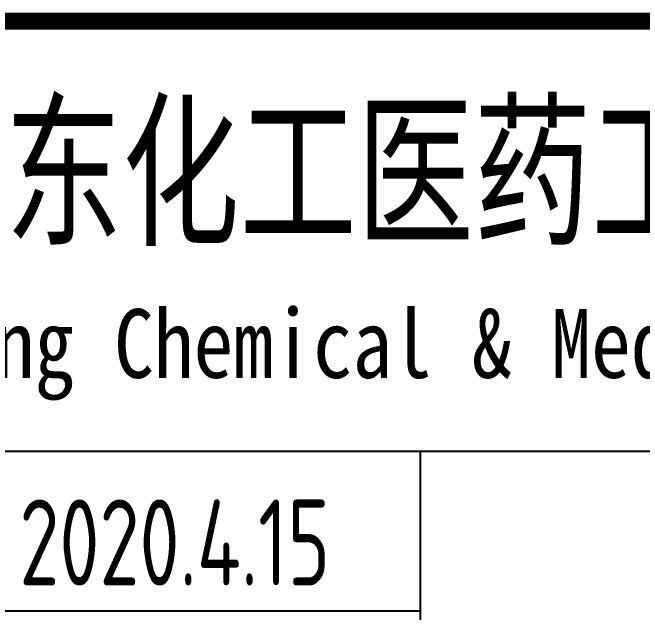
# Model space of a CAD drawing. Extents: x 5693218 to 11495510, y -728562 to -461276.
# Drawn here: x 5863356 to 5865921, y -499183 to -496741 of the extents above; entities that cross this region are included whole.
import ezdxf
from ezdxf.enums import TextEntityAlignment as Align

# ---------------------------------------------------------------- set-up
doc = ezdxf.new("R2010")
doc.units = 0
doc.header["$LTSCALE"] = 1000
doc.header["$MEASUREMENT"] = 0
doc.layers.get('0').update_dxf_attribs({"linetype": 'CONTINUOUS'})
doc.styles.add('ECEC_TQ_S', font='')
doc.styles.add('sceie', font='sceie.shx', dxfattribs={"width": 0.7, "bigfont": 'sceic.shx'})
doc.styles.get('ECEC_TQ_S').set_extended_font_data('SimSun')

msp = doc.modelspace()

# ---------------------------------------------------------------- linework, layer by layer
for p, q in [((5859517, -498526.5), (5877517, -498526.5)), ((5865017, -501776.5), (5865017, -498526.5)), ((5865017, -501776.5), (5865017, -498526.5)), ((5859517, -499176.5), (5865017, -499176.5))]:
    msp.add_line(p, q)
msp.add_lwpolyline([(5877517, -496776.5, 70, 70, 0), (5859517, -496776.5, 70, 70, 0), (5859517, -502776.5, 0, 0, 0)], format="xyseb")

# ---------------------------------------------------------------- texts
at = {"style": 'ECEC_TQ_S'}
for s, height, width, p in [('安徽华东化工医药工程有限责任公司', 500, 0.7, (5865711.9, -497376.5)), ('安徽华东化工医药工程有限责任公司', 500, 0.7, (5865711.9, -497376.5)), ('Anhui Huadong Chemical & Medical Engineering Co.,Ltd', 280, 0.85, (5865711.9, -498126.5)), ('Anhui Huadong Chemical & Medical Engineering Co.,Ltd', 280, 0.85, (5865711.9, -498126.5))]:
    msp.add_text(s, height=height, dxfattribs=dict(at, width=width)).set_placement(p, align=Align.MIDDLE)
at = {"style": 'sceie', "width": 0.8}
msp.add_attdef('2020.4.15', text='200320-02-040', height=350, dxfattribs=at).set_placement((5864016.3, -498897.9), align=Align.MIDDLE)
msp.add_attdef('2020.4.15', text='200320-02-040', height=350, dxfattribs=at).set_placement((5864016.3, -498897.9), align=Align.MIDDLE)

doc.saveas('drawing.dxf')
